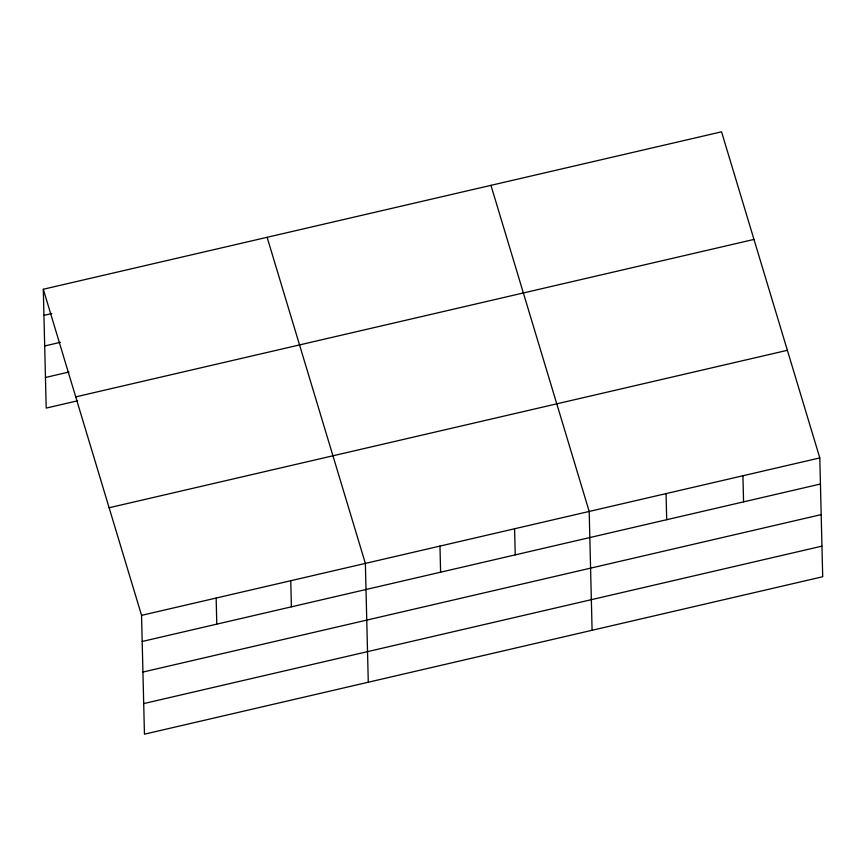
<?xml version="1.0" encoding="UTF-8"?>
<svg xmlns="http://www.w3.org/2000/svg" width="866" height="866" viewBox="0 0 866 866"><rect width="100%" height="100%" fill="white"/><g stroke="black" fill="none" stroke-linecap="round" stroke-linejoin="round"><path stroke-width="1.3" d="M43.3 289.255L721.551 131.816L819.799 457.919L822.7 576.745L144.449 734.184L141.548 615.358L43.3 289.255L46.201 408.081L77.615 400.796M43.939 315.365L51.787 313.535M44.686 345.956L60.393 342.319M45.454 377.489L69.02 372.012M75.721 396.877L753.972 239.427M109.127 507.747L787.378 350.308M141.548 615.358L819.799 457.919M142.186 641.468L820.438 484.018M142.933 672.059L821.185 514.62M143.702 703.593L821.953 546.143M490.946 185.346L589.194 511.449L592.095 630.275M267.118 237.306L365.365 563.409L368.277 682.235M742.931 475.759L743.569 501.858M666.062 493.609L666.701 519.708M514.588 528.769L515.227 554.868M439.971 546.089L440.61 572.188M290.76 580.729L291.398 606.828M216.154 598.038L216.792 624.148"/></g></svg>
